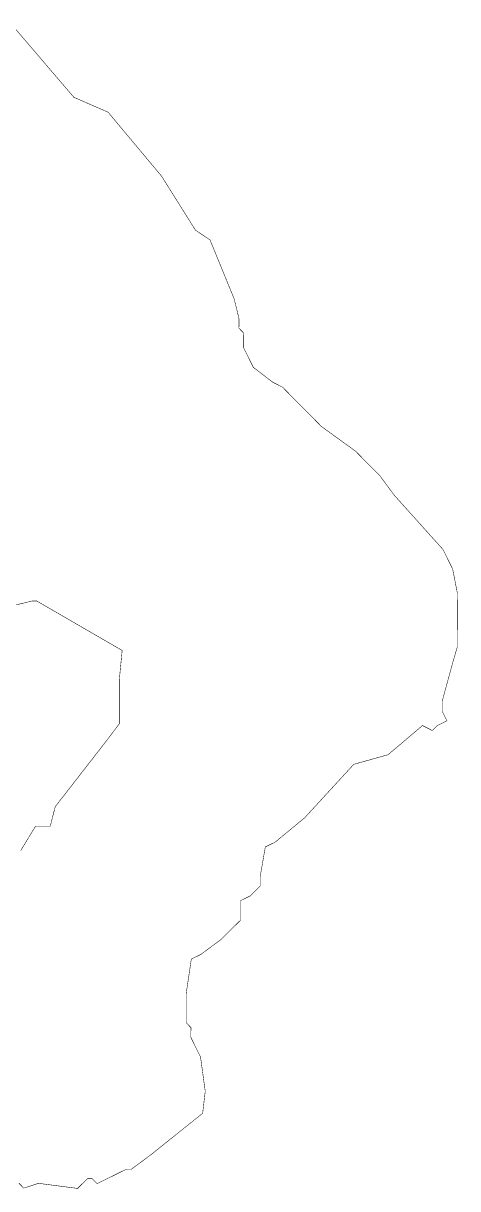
# Model space of a CAD drawing. Header units: metres. Extents: x 314060 to 319067, y 1897893 to 1902832.
# Drawn here: x 317350 to 319067, y 1898158 to 1902764 of the extents above; entities that cross this region are included whole.
import ezdxf

# ---------------------------------------------------------------- set-up
doc = ezdxf.new("R2010")
doc.units = ezdxf.units.M

msp = doc.modelspace()

# ---------------------------------------------------------------- linework, layer by layer
at = {"color": 6, "const_width": 2, "flags": 128}
for points in [[(317300.3, 1902762.7), (317550, 1902471.2), (317685, 1902412.4), (317896.3, 1902159.9), (318030.4, 1901946.4), (318088.2, 1901907.4), (318183.5, 1901674.9), (318202.5, 1901597.5), (318202.3, 1901558.8), (318221.5, 1901539.3), (318221.1, 1901481.4), (318259.4, 1901403.8), (318336.4, 1901345.3), (318374.9, 1901325.7), (318528.8, 1901170.2), (318663.5, 1901072.8), (318759.7, 1900975.6), (318817.2, 1900897.9), (319009.4, 1900684.1), (319047.6, 1900606.6), (319066.4, 1900509.8), (319065.2, 1900297.1), (319045.5, 1900229.5), (319006, 1900084.7), (319006, 1900045.6), (319024.9, 1900007.3), (318986.1, 1899988.2), (318966.7, 1899969), (318928.1, 1899988.5), (318792.1, 1899873.3), (318656.5, 1899835.3), (318462, 1899623.7), (318345.4, 1899527.7), (318306.7, 1899508.6), (318286.6, 1899392.7), (318286.6, 1899354.3), (318247.6, 1899315.6), (318208.8, 1899296.5), (318208.4, 1899219.1), (318130.5, 1899142.2), (318052.9, 1899084.7), (318014.1, 1899065.5), (317994, 1898930.3), (317994, 1898813.7), (318012.6, 1898794.9), (318012.4, 1898756.2), (318050.6, 1898678.6), (318069.2, 1898543.2), (318059, 1898456.2), (317855.1, 1898293.1), (317777.4, 1898235.5), (317758, 1898235.6), (317641.7, 1898178.2), (317622.5, 1898197.7), (317603.2, 1898197.8), (317564.3, 1898159.3), (317409.7, 1898179.5), (317351.6, 1898160.5), (317332.4, 1898179.9)], [(317339.8, 1899494.8), (317398.4, 1899591.1), (317456.4, 1899590.7), (317476.1, 1899668), (317670.9, 1899918.3), (317729.4, 1899995.3), (317729.4, 1900169.3), (317740.7, 1900285.3), (317403.4, 1900480.5), (317384, 1900480.6), (317306.6, 1900461.7)]]:
    msp.add_lwpolyline(points, dxfattribs=at)

doc.saveas('drawing.dxf')
